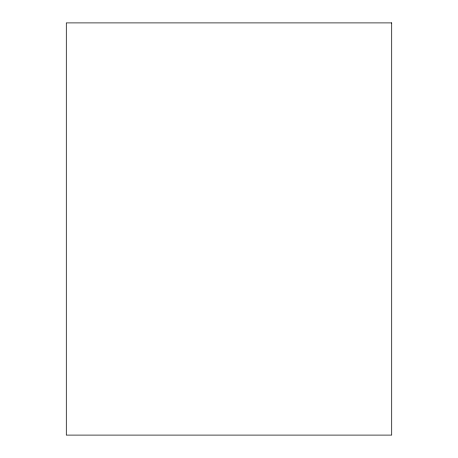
<?xml version="1.0" encoding="UTF-8"?>
<svg xmlns="http://www.w3.org/2000/svg" width="458" height="458" viewBox="0 0 458 458"><rect width="100%" height="100%" fill="white"/><g stroke="black" fill="none" stroke-linecap="round" stroke-linejoin="round"><path stroke-width="0.69" d="M391.71 22.9L66.29 22.9L66.29 435.1L391.71 435.1L391.71 22.9"/></g></svg>
